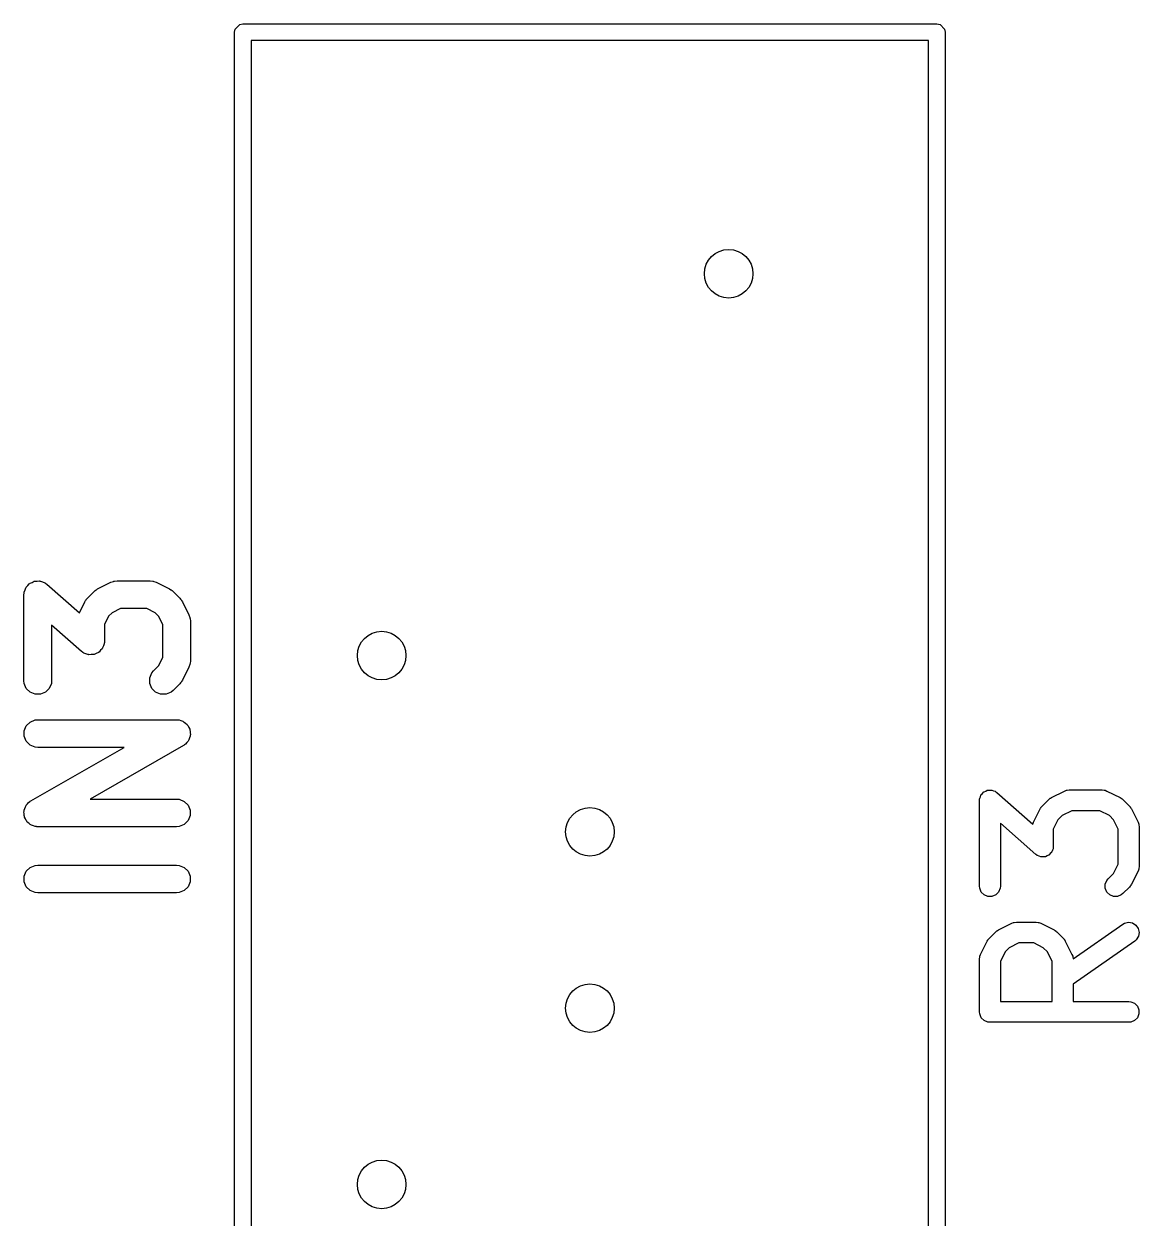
# Model space of a CAD drawing. Extents: x 2.43 to 5.06, y -5.33 to -2.63.
# Drawn here: x 2.4285 to 2.7449, y -3.5595 to -3.2209 of the extents above; entities that cross this region are included whole.
import ezdxf

# ---------------------------------------------------------------- set-up
doc = ezdxf.new("R2010")
doc.units = 0
doc.header["$MEASUREMENT"] = 0
doc.layers.add('BLACK', color=7, linetype='CONTINUOUS')

msp = doc.modelspace()

# ---------------------------------------------------------------- linework, layer by layer
at = {"layer": 'BLACK', "linetype": 'CONTINUOUS'}
for p, q in [((2.48827, -3.22323), (2.48845, -3.22232)), ((2.48827, -3.87677), (2.48827, -3.22323)), ((2.48845, -3.22232), (2.48973, -3.22105)), ((2.48973, -3.22105), (2.49063, -3.22087)), ((2.49063, -3.22087), (2.68748, -3.22087)), ((2.68748, -3.22087), (2.68838, -3.22105)), ((2.68838, -3.22105), (2.68966, -3.22232)), ((2.68966, -3.22232), (2.68984, -3.22323)), ((2.68984, -3.22323), (2.68984, -3.87677)), ((2.49299, -3.22559), (2.49299, -3.87441)), ((2.68512, -3.22559), (2.49299, -3.22559)), ((2.68512, -3.87441), (2.68512, -3.22559)), ((2.42961, -3.38012), (2.43003, -3.37963)), ((2.43003, -3.37963), (2.43015, -3.37958)), ((2.43015, -3.37958), (2.43025, -3.37948)), ((2.43025, -3.37948), (2.43084, -3.37924)), ((2.43084, -3.37924), (2.43141, -3.37895)), ((2.43141, -3.37895), (2.43154, -3.37894)), ((2.43154, -3.37894), (2.43167, -3.37889)), ((2.43167, -3.37889), (2.43231, -3.37889)), ((2.43231, -3.37889), (2.43294, -3.37885)), ((2.43294, -3.37885), (2.43307, -3.37889)), ((2.43307, -3.37889), (2.4332, -3.37889)), ((2.4332, -3.37889), (2.43379, -3.37914)), ((2.43379, -3.37914), (2.4344, -3.37934)), ((2.4344, -3.37934), (2.43455, -3.37945)), ((2.43455, -3.37945), (2.43462, -3.37948)), ((2.43462, -3.37948), (2.43469, -3.37955)), ((2.43469, -3.37955), (2.43503, -3.37979)), ((2.43503, -3.37979), (2.44423, -3.38785)), ((2.44942, -3.38111), (2.45317, -3.37923)), ((2.45317, -3.37923), (2.45389, -3.37896)), ((2.45389, -3.37896), (2.45403, -3.37895)), ((2.45403, -3.37895), (2.45416, -3.37889)), ((2.45416, -3.37889), (2.45493, -3.37882)), ((2.45493, -3.37882), (2.4643, -3.37882)), ((2.4643, -3.37882), (2.46507, -3.37889)), ((2.46507, -3.37889), (2.4652, -3.37895)), ((2.4652, -3.37895), (2.46534, -3.37896)), ((2.46534, -3.37896), (2.46607, -3.37923)), ((2.46607, -3.37923), (2.46982, -3.38111)), ((2.4285, -3.38276), (2.42854, -3.38235)), ((2.4285, -3.40713), (2.4285, -3.38276)), ((2.42853, -3.38225), (2.42855, -3.38217)), ((2.42854, -3.38235), (2.42853, -3.38225)), ((2.42855, -3.38217), (2.42857, -3.38199)), ((2.42857, -3.38199), (2.42882, -3.3814)), ((2.42882, -3.3814), (2.42902, -3.38079)), ((2.42902, -3.38079), (2.42911, -3.38069)), ((2.42911, -3.38069), (2.42916, -3.38057)), ((2.42916, -3.38057), (2.42961, -3.38012)), ((2.44652, -3.38372), (2.4484, -3.38185)), ((2.4484, -3.38185), (2.4487, -3.3816)), ((2.4487, -3.3816), (2.44877, -3.38152)), ((2.44877, -3.38152), (2.44889, -3.38145)), ((2.44889, -3.38145), (2.44899, -3.38136)), ((2.44899, -3.38136), (2.44909, -3.38132)), ((2.44909, -3.38132), (2.44942, -3.38111)), ((2.46982, -3.38111), (2.47015, -3.38132)), ((2.47015, -3.38132), (2.47024, -3.38136)), ((2.47024, -3.38136), (2.47035, -3.38145)), ((2.47035, -3.38145), (2.47047, -3.38152)), ((2.47047, -3.38152), (2.47054, -3.3816)), ((2.47054, -3.3816), (2.47084, -3.38185)), ((2.47084, -3.38185), (2.47271, -3.38372)), ((2.44423, -3.38785), (2.44579, -3.38474)), ((2.44579, -3.38474), (2.44599, -3.38441)), ((2.44599, -3.38441), (2.44603, -3.38432)), ((2.44603, -3.38432), (2.44612, -3.38421)), ((2.44612, -3.38421), (2.4462, -3.38409)), ((2.4462, -3.38409), (2.44627, -3.38402)), ((2.44627, -3.38402), (2.44652, -3.38372)), ((2.45586, -3.38669), (2.45351, -3.38787)), ((2.46338, -3.38669), (2.45586, -3.38669)), ((2.46572, -3.38787), (2.46338, -3.38669)), ((2.47271, -3.38372), (2.47296, -3.38402)), ((2.47296, -3.38402), (2.47304, -3.38409)), ((2.47304, -3.38409), (2.47311, -3.38421)), ((2.47311, -3.38421), (2.4732, -3.38432)), ((2.4732, -3.38432), (2.47324, -3.38441)), ((2.47324, -3.38441), (2.47345, -3.38474)), ((2.47345, -3.38474), (2.47533, -3.38849)), ((2.45254, -3.38884), (2.45137, -3.39118)), ((2.45351, -3.38787), (2.45254, -3.38884)), ((2.46669, -3.38884), (2.46572, -3.38787)), ((2.46787, -3.39118), (2.46669, -3.38884)), ((2.47533, -3.38849), (2.4756, -3.38921)), ((2.4756, -3.38921), (2.47561, -3.38936)), ((2.47561, -3.38936), (2.47567, -3.38949)), ((2.47567, -3.38949), (2.47574, -3.39025)), ((2.44484, -3.39884), (2.43637, -3.39143)), ((2.43637, -3.39143), (2.43637, -3.40713)), ((2.45137, -3.39118), (2.45137, -3.39588)), ((2.46787, -3.40057), (2.46787, -3.39118)), ((2.47574, -3.39025), (2.47574, -3.4015)), ((2.45129, -3.39665), (2.45105, -3.39724)), ((2.45131, -3.39646), (2.45129, -3.39665)), ((2.45134, -3.39639), (2.45131, -3.39646)), ((2.45137, -3.39588), (2.45133, -3.39628)), ((2.45133, -3.39628), (2.45134, -3.39639)), ((2.44517, -3.39908), (2.44484, -3.39884)), ((2.44524, -3.39915), (2.44517, -3.39908)), ((2.44531, -3.39918), (2.44524, -3.39915)), ((2.44547, -3.39929), (2.44531, -3.39918)), ((2.44607, -3.3995), (2.44547, -3.39929)), ((2.44666, -3.39974), (2.44607, -3.3995)), ((2.4468, -3.39974), (2.44666, -3.39974)), ((2.44692, -3.39978), (2.4468, -3.39974)), ((2.44756, -3.39974), (2.44692, -3.39978)), ((2.4482, -3.39974), (2.44756, -3.39974)), ((2.44832, -3.39969), (2.4482, -3.39974)), ((2.44846, -3.39968), (2.44832, -3.39969)), ((2.44903, -3.3994), (2.44846, -3.39968)), ((2.44962, -3.39915), (2.44903, -3.3994)), ((2.44971, -3.39906), (2.44962, -3.39915)), ((2.44983, -3.399), (2.44971, -3.39906)), ((2.45025, -3.39852), (2.44983, -3.399)), ((2.45071, -3.39807), (2.45025, -3.39852)), ((2.45076, -3.39794), (2.45071, -3.39807)), ((2.45084, -3.39784), (2.45076, -3.39794)), ((2.45105, -3.39724), (2.45084, -3.39784)), ((2.46527, -3.40434), (2.46669, -3.40292)), ((2.46669, -3.40292), (2.46787, -3.40057)), ((2.47533, -3.40326), (2.47345, -3.40701)), ((2.4756, -3.40254), (2.47533, -3.40326)), ((2.47561, -3.4024), (2.4756, -3.40254)), ((2.47567, -3.40227), (2.47561, -3.4024)), ((2.47574, -3.4015), (2.47567, -3.40227)), ((2.46419, -3.40636), (2.46478, -3.40494)), ((2.46419, -3.4079), (2.46419, -3.40636)), ((2.46478, -3.40494), (2.46527, -3.40434)), ((2.47345, -3.40701), (2.47324, -3.40734)), ((2.42857, -3.4079), (2.4285, -3.40713)), ((2.42916, -3.40931), (2.42857, -3.4079)), ((2.43025, -3.4104), (2.42916, -3.40931)), ((2.43167, -3.41099), (2.43025, -3.4104)), ((2.43462, -3.4104), (2.4332, -3.41099)), ((2.43571, -3.40931), (2.43462, -3.4104)), ((2.4363, -3.4079), (2.43571, -3.40931)), ((2.43637, -3.40713), (2.4363, -3.4079)), ((2.46478, -3.40931), (2.46419, -3.4079)), ((2.46587, -3.4104), (2.46478, -3.40931)), ((2.46729, -3.41099), (2.46587, -3.4104)), ((2.47024, -3.4104), (2.46882, -3.41099)), ((2.47084, -3.40991), (2.47024, -3.4104)), ((2.47271, -3.40804), (2.47084, -3.40991)), ((2.47296, -3.40773), (2.47271, -3.40804)), ((2.47304, -3.40767), (2.47296, -3.40773)), ((2.47311, -3.40755), (2.47304, -3.40767)), ((2.4732, -3.40744), (2.47311, -3.40755)), ((2.47324, -3.40734), (2.4732, -3.40744)), ((2.4332, -3.41099), (2.43167, -3.41099)), ((2.46882, -3.41099), (2.46729, -3.41099)), ((2.42857, -3.42136), (2.42916, -3.41994)), ((2.42916, -3.41994), (2.43025, -3.41885)), ((2.43025, -3.41885), (2.43167, -3.41826)), ((2.43167, -3.41826), (2.43243, -3.41819)), ((2.43243, -3.41819), (2.4718, -3.41819)), ((2.4718, -3.41819), (2.472, -3.41821)), ((2.472, -3.41821), (2.47208, -3.4182)), ((2.47208, -3.4182), (2.47218, -3.41823)), ((2.47218, -3.41823), (2.47257, -3.41826)), ((2.47257, -3.41826), (2.47306, -3.41846)), ((2.47306, -3.41846), (2.47356, -3.4186)), ((2.47356, -3.4186), (2.47376, -3.41876)), ((2.47376, -3.41876), (2.47399, -3.41885)), ((2.47399, -3.41885), (2.47436, -3.41922)), ((2.47436, -3.41922), (2.47478, -3.41954)), ((2.47478, -3.41954), (2.4749, -3.41976)), ((2.4749, -3.41976), (2.47508, -3.41994)), ((2.47508, -3.41994), (2.47528, -3.42042)), ((2.47528, -3.42042), (2.47554, -3.42088)), ((2.42857, -3.42289), (2.42857, -3.42136)), ((2.42916, -3.42431), (2.42857, -3.42289)), ((2.47533, -3.42388), (2.47517, -3.42408)), ((2.47546, -3.42338), (2.47533, -3.42388)), ((2.47567, -3.42289), (2.47546, -3.42338)), ((2.47554, -3.42088), (2.47557, -3.42113)), ((2.47557, -3.42113), (2.47567, -3.42136)), ((2.47567, -3.42136), (2.47567, -3.42188)), ((2.47567, -3.42188), (2.47573, -3.4224)), ((2.47573, -3.4224), (2.47567, -3.42264)), ((2.47567, -3.42264), (2.47567, -3.42289)), ((2.43025, -3.4254), (2.42916, -3.42431)), ((2.43167, -3.42599), (2.43025, -3.4254)), ((2.43048, -3.4412), (2.45698, -3.42606)), ((2.43243, -3.42606), (2.43167, -3.42599)), ((2.45698, -3.42606), (2.43243, -3.42606)), ((2.47376, -3.42554), (2.44726, -3.44069)), ((2.47392, -3.42543), (2.47376, -3.42554)), ((2.47399, -3.4254), (2.47392, -3.42543)), ((2.47406, -3.42533), (2.47399, -3.4254)), ((2.47439, -3.4251), (2.47406, -3.42533)), ((2.47471, -3.42468), (2.47439, -3.4251)), ((2.47508, -3.42431), (2.47471, -3.42468)), ((2.47517, -3.42408), (2.47508, -3.42431)), ((2.44726, -3.44069), (2.4718, -3.44069)), ((2.4718, -3.44069), (2.47257, -3.44076)), ((2.47257, -3.44076), (2.47399, -3.44135)), ((2.69958, -3.44107), (2.69961, -3.44076)), ((2.69961, -3.44068), (2.69963, -3.44063)), ((2.69961, -3.44076), (2.69961, -3.44068)), ((2.69963, -3.44063), (2.69964, -3.44049)), ((2.69964, -3.44049), (2.69982, -3.44005)), ((2.69982, -3.44005), (2.69998, -3.43959)), ((2.69998, -3.43959), (2.70004, -3.43952)), ((2.70004, -3.43952), (2.70008, -3.43943)), ((2.70008, -3.43943), (2.70042, -3.43909)), ((2.70042, -3.43909), (2.70074, -3.43873)), ((2.70074, -3.43873), (2.70083, -3.43868)), ((2.70083, -3.43868), (2.7009, -3.43861)), ((2.7009, -3.43861), (2.70134, -3.43843)), ((2.70134, -3.43843), (2.70177, -3.43822)), ((2.70177, -3.43822), (2.70187, -3.43821)), ((2.70187, -3.43821), (2.70196, -3.43817)), ((2.70196, -3.43817), (2.70244, -3.43817)), ((2.70244, -3.43817), (2.70292, -3.43814)), ((2.70292, -3.43814), (2.70301, -3.43817)), ((2.70301, -3.43817), (2.70311, -3.43817)), ((2.70311, -3.43817), (2.70356, -3.43835)), ((2.70356, -3.43835), (2.70401, -3.43851)), ((2.70401, -3.43851), (2.70412, -3.43859)), ((2.70412, -3.43859), (2.70418, -3.43861)), ((2.70418, -3.43861), (2.70423, -3.43867)), ((2.70423, -3.43867), (2.70448, -3.43884)), ((2.70448, -3.43884), (2.71469, -3.44778)), ((2.71732, -3.44273), (2.7192, -3.44085)), ((2.7192, -3.44085), (2.71942, -3.44067)), ((2.71942, -3.44067), (2.71947, -3.44061)), ((2.71947, -3.44061), (2.71956, -3.44055)), ((2.71956, -3.44055), (2.71964, -3.44049)), ((2.71964, -3.44049), (2.71972, -3.44046)), ((2.71972, -3.44046), (2.71996, -3.4403)), ((2.71996, -3.4403), (2.72371, -3.43843)), ((2.72371, -3.43843), (2.72425, -3.43822)), ((2.72425, -3.43822), (2.72436, -3.43821)), ((2.72436, -3.43821), (2.72446, -3.43817)), ((2.72446, -3.43817), (2.72503, -3.43811)), ((2.72503, -3.43811), (2.73441, -3.43811)), ((2.73441, -3.43811), (2.73498, -3.43817)), ((2.73498, -3.43817), (2.73508, -3.43821)), ((2.73508, -3.43821), (2.73519, -3.43822)), ((2.73519, -3.43822), (2.73573, -3.43843)), ((2.73573, -3.43843), (2.73948, -3.4403)), ((2.73948, -3.4403), (2.73973, -3.44046)), ((2.73973, -3.44046), (2.7398, -3.44049)), ((2.7398, -3.44049), (2.73988, -3.44055)), ((2.73988, -3.44055), (2.73997, -3.44061)), ((2.73997, -3.44061), (2.74002, -3.44067)), ((2.74002, -3.44067), (2.74024, -3.44085)), ((2.74024, -3.44085), (2.74212, -3.44273)), ((2.42851, -3.44435), (2.42857, -3.44411)), ((2.42857, -3.44487), (2.42851, -3.44435)), ((2.42857, -3.44385), (2.42877, -3.44337)), ((2.42857, -3.44411), (2.42857, -3.44385)), ((2.42877, -3.44337), (2.42891, -3.44287)), ((2.42891, -3.44287), (2.42906, -3.44267)), ((2.42906, -3.44267), (2.42916, -3.44244)), ((2.42916, -3.44244), (2.42953, -3.44206)), ((2.42953, -3.44206), (2.42985, -3.44165)), ((2.42985, -3.44165), (2.43017, -3.44142)), ((2.43017, -3.44142), (2.43025, -3.44135)), ((2.43025, -3.44135), (2.43032, -3.44132)), ((2.43032, -3.44132), (2.43048, -3.4412)), ((2.47399, -3.44135), (2.47508, -3.44244)), ((2.47508, -3.44244), (2.47567, -3.44385)), ((2.47567, -3.44385), (2.47567, -3.44539)), ((2.69958, -3.46544), (2.69958, -3.44107)), ((2.71489, -3.44724), (2.71677, -3.4435)), ((2.71677, -3.4435), (2.71692, -3.44325)), ((2.71692, -3.44325), (2.71695, -3.44318)), ((2.71695, -3.44318), (2.71702, -3.44309)), ((2.71702, -3.44309), (2.71708, -3.44301)), ((2.71708, -3.44301), (2.71714, -3.44295)), ((2.71714, -3.44295), (2.71732, -3.44273)), ((2.72573, -3.44402), (2.72303, -3.44537)), ((2.73371, -3.44402), (2.72573, -3.44402)), ((2.73641, -3.44537), (2.73371, -3.44402)), ((2.74212, -3.44273), (2.74231, -3.44295)), ((2.74231, -3.44295), (2.74236, -3.44301)), ((2.74236, -3.44301), (2.74242, -3.44309)), ((2.74242, -3.44309), (2.74249, -3.44318)), ((2.74249, -3.44318), (2.74252, -3.44325)), ((2.74252, -3.44325), (2.74267, -3.4435)), ((2.74267, -3.4435), (2.74455, -3.44724)), ((2.42857, -3.44539), (2.42857, -3.44487)), ((2.42867, -3.44562), (2.42857, -3.44539)), ((2.4287, -3.44587), (2.42867, -3.44562)), ((2.42896, -3.44633), (2.4287, -3.44587)), ((2.42916, -3.44681), (2.42896, -3.44633)), ((2.42934, -3.44699), (2.42916, -3.44681)), ((2.42946, -3.44721), (2.42934, -3.44699)), ((2.42988, -3.44753), (2.42946, -3.44721)), ((2.43025, -3.4479), (2.42988, -3.44753)), ((2.47508, -3.44681), (2.47399, -3.4479)), ((2.47567, -3.44539), (2.47508, -3.44681)), ((2.71559, -3.45641), (2.70549, -3.44757)), ((2.70549, -3.44757), (2.70549, -3.46544)), ((2.71469, -3.44778), (2.71489, -3.44724)), ((2.72184, -3.44656), (2.72049, -3.44926)), ((2.72303, -3.44537), (2.72184, -3.44656)), ((2.7376, -3.44656), (2.73641, -3.44537)), ((2.73895, -3.44926), (2.7376, -3.44656)), ((2.74455, -3.44724), (2.74475, -3.44779)), ((2.43048, -3.44799), (2.43025, -3.4479)), ((2.43068, -3.44815), (2.43048, -3.44799)), ((2.43118, -3.44828), (2.43068, -3.44815)), ((2.43167, -3.44848), (2.43118, -3.44828)), ((2.43206, -3.44852), (2.43167, -3.44848)), ((2.43216, -3.44855), (2.43206, -3.44852)), ((2.43224, -3.44854), (2.43216, -3.44855)), ((2.43243, -3.44856), (2.43224, -3.44854)), ((2.4718, -3.44856), (2.43243, -3.44856)), ((2.47257, -3.44848), (2.4718, -3.44856)), ((2.47399, -3.4479), (2.47257, -3.44848)), ((2.72049, -3.44926), (2.72049, -3.45419)), ((2.73895, -3.45912), (2.73895, -3.44926)), ((2.74475, -3.44779), (2.74476, -3.44789)), ((2.74476, -3.44789), (2.7448, -3.44799)), ((2.7448, -3.44799), (2.74486, -3.44857)), ((2.74486, -3.44857), (2.74486, -3.45981)), ((2.72049, -3.45419), (2.72046, -3.45449)), ((2.72046, -3.45449), (2.72046, -3.45457)), ((2.71584, -3.45659), (2.71559, -3.45641)), ((2.71589, -3.45664), (2.71584, -3.45659)), ((2.71595, -3.45667), (2.71589, -3.45664)), ((2.71606, -3.45675), (2.71595, -3.45667)), ((2.71651, -3.4569), (2.71606, -3.45675)), ((2.71696, -3.45709), (2.71651, -3.4569)), ((2.71706, -3.45709), (2.71696, -3.45709)), ((2.71715, -3.45712), (2.71706, -3.45709)), ((2.71763, -3.45709), (2.71715, -3.45712)), ((2.71811, -3.45709), (2.71763, -3.45709)), ((2.7182, -3.45705), (2.71811, -3.45709)), ((2.7183, -3.45704), (2.7182, -3.45705)), ((2.71873, -3.45683), (2.7183, -3.45704)), ((2.71917, -3.45664), (2.71873, -3.45683)), ((2.71925, -3.45657), (2.71917, -3.45664)), ((2.71933, -3.45653), (2.71925, -3.45657)), ((2.71965, -3.45617), (2.71933, -3.45653)), ((2.71999, -3.45583), (2.71965, -3.45617)), ((2.72003, -3.45574), (2.71999, -3.45583)), ((2.72009, -3.45566), (2.72003, -3.45574)), ((2.72025, -3.45521), (2.72009, -3.45566)), ((2.72043, -3.45477), (2.72025, -3.45521)), ((2.72044, -3.45463), (2.72043, -3.45477)), ((2.72046, -3.45457), (2.72044, -3.45463)), ((2.42857, -3.4626), (2.42916, -3.46118)), ((2.42916, -3.46118), (2.43025, -3.4601)), ((2.43025, -3.4601), (2.43167, -3.45951)), ((2.43167, -3.45951), (2.43243, -3.45943)), ((2.43243, -3.45943), (2.4718, -3.45943)), ((2.4718, -3.45943), (2.47257, -3.45951)), ((2.47257, -3.45951), (2.47399, -3.4601)), ((2.47399, -3.4601), (2.47508, -3.46118)), ((2.47508, -3.46118), (2.47567, -3.4626)), ((2.7376, -3.46181), (2.73895, -3.45912)), ((2.74455, -3.46113), (2.74267, -3.46488)), ((2.74475, -3.46059), (2.74455, -3.46113)), ((2.74476, -3.46049), (2.74475, -3.46059)), ((2.7448, -3.46039), (2.74476, -3.46049)), ((2.74486, -3.45981), (2.7448, -3.46039)), ((2.42857, -3.46414), (2.42857, -3.4626)), ((2.42916, -3.46556), (2.42857, -3.46414)), ((2.47567, -3.46414), (2.47508, -3.46556)), ((2.47567, -3.4626), (2.47567, -3.46414)), ((2.73526, -3.46486), (2.7357, -3.4638)), ((2.7357, -3.4638), (2.73607, -3.46335)), ((2.73607, -3.46335), (2.7376, -3.46181)), ((2.43025, -3.46664), (2.42916, -3.46556)), ((2.43167, -3.46723), (2.43025, -3.46664)), ((2.43243, -3.46731), (2.43167, -3.46723)), ((2.4718, -3.46731), (2.43243, -3.46731)), ((2.47257, -3.46723), (2.4718, -3.46731)), ((2.47399, -3.46664), (2.47257, -3.46723)), ((2.47508, -3.46556), (2.47399, -3.46664)), ((2.69964, -3.46601), (2.69958, -3.46544)), ((2.70008, -3.46708), (2.69964, -3.46601)), ((2.7009, -3.46789), (2.70008, -3.46708)), ((2.70196, -3.46833), (2.7009, -3.46789)), ((2.70418, -3.46789), (2.70311, -3.46833)), ((2.70499, -3.46708), (2.70418, -3.46789)), ((2.70543, -3.46601), (2.70499, -3.46708)), ((2.70549, -3.46544), (2.70543, -3.46601)), ((2.73526, -3.46601), (2.73526, -3.46486)), ((2.7357, -3.46708), (2.73526, -3.46601)), ((2.73652, -3.46789), (2.7357, -3.46708)), ((2.73758, -3.46833), (2.73652, -3.46789)), ((2.7398, -3.46789), (2.73873, -3.46833)), ((2.74024, -3.46753), (2.7398, -3.46789)), ((2.74212, -3.46565), (2.74024, -3.46753)), ((2.74231, -3.46543), (2.74212, -3.46565)), ((2.74236, -3.46537), (2.74231, -3.46543)), ((2.74242, -3.46528), (2.74236, -3.46537)), ((2.74249, -3.4652), (2.74242, -3.46528)), ((2.74252, -3.46513), (2.74249, -3.4652)), ((2.74267, -3.46488), (2.74252, -3.46513)), ((2.70311, -3.46833), (2.70196, -3.46833)), ((2.73873, -3.46833), (2.73758, -3.46833)), ((2.7042, -3.47835), (2.70442, -3.47816)), ((2.70442, -3.47816), (2.70448, -3.4781)), ((2.70448, -3.4781), (2.70456, -3.47805)), ((2.70456, -3.47805), (2.70465, -3.47798)), ((2.70465, -3.47798), (2.70472, -3.47795)), ((2.70472, -3.47795), (2.70497, -3.4778)), ((2.70497, -3.4778), (2.70871, -3.47592)), ((2.70871, -3.47592), (2.70926, -3.47571)), ((2.70926, -3.47571), (2.70936, -3.47571)), ((2.70936, -3.47571), (2.70946, -3.47567)), ((2.70946, -3.47567), (2.71004, -3.47561)), ((2.71004, -3.47561), (2.71566, -3.47561)), ((2.71566, -3.47561), (2.71624, -3.47567)), ((2.71624, -3.47567), (2.71633, -3.47571)), ((2.71633, -3.47571), (2.71644, -3.47571)), ((2.71644, -3.47571), (2.71698, -3.47592)), ((2.71698, -3.47592), (2.72073, -3.4778)), ((2.72073, -3.4778), (2.72098, -3.47795)), ((2.72098, -3.47795), (2.72105, -3.47798)), ((2.72105, -3.47798), (2.72113, -3.47805)), ((2.72113, -3.47805), (2.72122, -3.4781)), ((2.72122, -3.4781), (2.72127, -3.47816)), ((2.72127, -3.47816), (2.7215, -3.47835)), ((2.72611, -3.48602), (2.74021, -3.47614)), ((2.74021, -3.47614), (2.74072, -3.47586)), ((2.74072, -3.47586), (2.74184, -3.47561)), ((2.74184, -3.47561), (2.74298, -3.47581)), ((2.74298, -3.47581), (2.74395, -3.47643)), ((2.74395, -3.47643), (2.74461, -3.47737)), ((2.74461, -3.47737), (2.74486, -3.4785)), ((2.6999, -3.48474), (2.70177, -3.48099)), ((2.70177, -3.48099), (2.70193, -3.48074)), ((2.70193, -3.48074), (2.70196, -3.48067)), ((2.70196, -3.48067), (2.70202, -3.48059)), ((2.70202, -3.48059), (2.70208, -3.4805)), ((2.70208, -3.4805), (2.70214, -3.48045)), ((2.70214, -3.48045), (2.70232, -3.48022)), ((2.70232, -3.48022), (2.7042, -3.47835)), ((2.71073, -3.48151), (2.70803, -3.48286)), ((2.71496, -3.48151), (2.71073, -3.48151)), ((2.71766, -3.48286), (2.71496, -3.48151)), ((2.7215, -3.47835), (2.72337, -3.48022)), ((2.72337, -3.48022), (2.72356, -3.48045)), ((2.72356, -3.48045), (2.72362, -3.4805)), ((2.72362, -3.4805), (2.72367, -3.48059)), ((2.72367, -3.48059), (2.72374, -3.48067)), ((2.72374, -3.48067), (2.72377, -3.48074)), ((2.72377, -3.48074), (2.72392, -3.48099)), ((2.72392, -3.48099), (2.7258, -3.48474)), ((2.7436, -3.48098), (2.72611, -3.49322)), ((2.74404, -3.4806), (2.7436, -3.48098)), ((2.74466, -3.47963), (2.74404, -3.4806)), ((2.74486, -3.4785), (2.74466, -3.47963)), ((2.69969, -3.48528), (2.6999, -3.48474)), ((2.70684, -3.48406), (2.70549, -3.48676)), ((2.70803, -3.48286), (2.70684, -3.48406)), ((2.71886, -3.48406), (2.71766, -3.48286)), ((2.72021, -3.48676), (2.71886, -3.48406)), ((2.7258, -3.48474), (2.72601, -3.48528)), ((2.69958, -3.48606), (2.69964, -3.48548)), ((2.69958, -3.50106), (2.69958, -3.48606)), ((2.69964, -3.48548), (2.69968, -3.48539)), ((2.69968, -3.48539), (2.69969, -3.48528)), ((2.70549, -3.48676), (2.70549, -3.49811)), ((2.72021, -3.49811), (2.72021, -3.48676)), ((2.72601, -3.48528), (2.72601, -3.48539)), ((2.72601, -3.48539), (2.72605, -3.48548)), ((2.72605, -3.48548), (2.72611, -3.48602)), ((2.72611, -3.49322), (2.72611, -3.49811)), ((2.70549, -3.49811), (2.72021, -3.49811)), ((2.72611, -3.49811), (2.74191, -3.49811)), ((2.74191, -3.49811), (2.74248, -3.49816)), ((2.74248, -3.49816), (2.74355, -3.4986)), ((2.69964, -3.50163), (2.69958, -3.50106)), ((2.70008, -3.5027), (2.69964, -3.50163)), ((2.74355, -3.4986), (2.74436, -3.49942)), ((2.74436, -3.49942), (2.7448, -3.50048)), ((2.7448, -3.50163), (2.74436, -3.5027)), ((2.7448, -3.50048), (2.7448, -3.50163)), ((2.7009, -3.50351), (2.70008, -3.5027)), ((2.70196, -3.50395), (2.7009, -3.50351)), ((2.70254, -3.50401), (2.70196, -3.50395)), ((2.74191, -3.50401), (2.70254, -3.50401)), ((2.74248, -3.50395), (2.74191, -3.50401)), ((2.74355, -3.50351), (2.74248, -3.50395)), ((2.74436, -3.5027), (2.74355, -3.50351))]:
    msp.add_line(p, q, dxfattribs=at)
at = {"layer": 'BLACK'}
for centre in [(2.62843, -3.29173), (2.53, -3.4), (2.58906, -3.45), (2.58906, -3.5), (2.53, -3.55)]:
    msp.add_circle(centre, 0.00689, dxfattribs=at)

doc.saveas('drawing.dxf')
